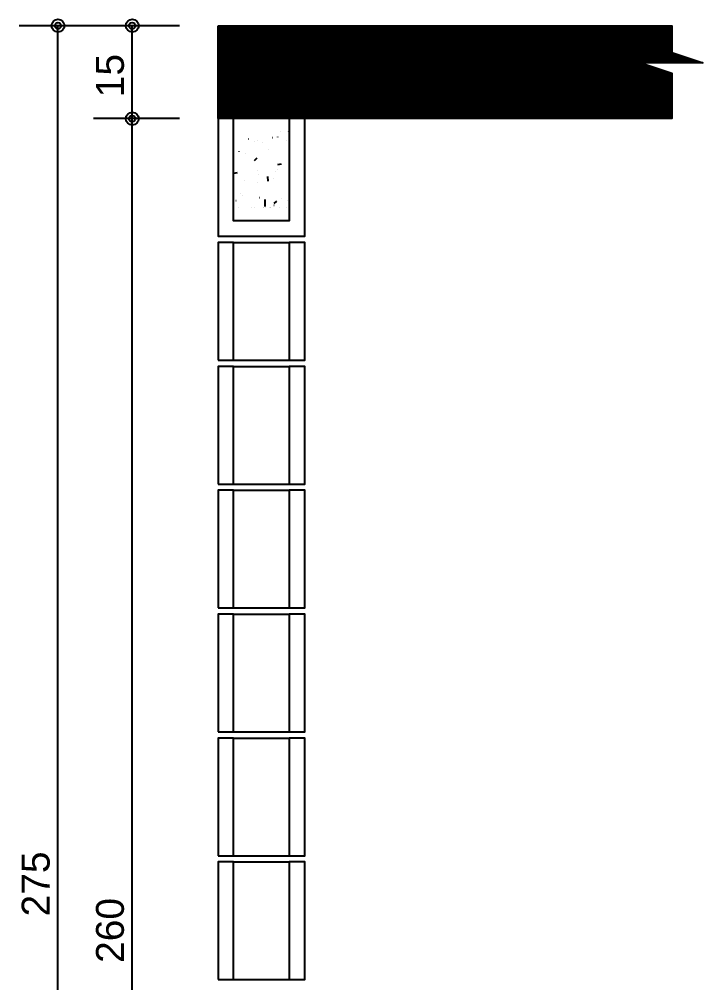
# Model space of a CAD drawing. Extents: x 0 to 119, y 0 to 84.
# Drawn here: x 17.25 to 21.67, y 40.43 to 46.65 of the extents above; entities that cross this region are included whole.
import ezdxf

# ---------------------------------------------------------------- set-up
doc = ezdxf.new("R2010")
doc.units = 0
doc.header["$MEASUREMENT"] = 0
for name, color, linetype in [('10', 252, 'CONTINUOUS'), ('29', 9, 'CONTINUOUS'), ('32', 250, 'CONTINUOUS'), ('6', 178, 'CONTINUOUS')]:
    doc.layers.add(name, color=color, linetype=linetype)
doc.styles.add('TQS_ARIAL', font='arial.ttf')

msp = doc.modelspace()

# ---------------------------------------------------------------- linework, layer by layer
at = {"layer": '10', "color": 252, "linetype": 'Continuous'}
for p, q in [((18.63609, 45.209004), (18.99609, 45.209004)), ((18.63609, 44.449004), (18.99609, 44.449004)), ((18.63609, 44.409004), (18.99609, 44.409004)), ((18.63609, 43.649004), (18.99609, 43.649004)), ((18.63609, 43.609004), (18.99609, 43.609004)), ((18.63609, 42.849004), (18.99609, 42.849004)), ((18.63609, 42.809004), (18.99609, 42.809004)), ((18.63609, 42.049004), (18.99609, 42.049004)), ((18.63609, 42.009004), (18.99609, 42.009004)), ((18.63609, 41.249004), (18.99609, 41.249004)), ((18.63609, 41.209004), (18.99609, 41.209004)), ((18.63609, 40.449004), (18.99609, 40.449004))]:
    msp.add_line(p, q, dxfattribs=at)
for points in [[(18.63609, 46.009004), (18.53609, 46.009004), (18.53609, 45.249004), (19.09609, 45.249004), (19.09609, 46.009004), (18.99609, 46.009004), (18.99609, 45.349004), (18.63609, 45.349004), (18.63609, 46.009004)], [(18.53609, 44.449004), (18.63609, 44.449004), (18.63609, 45.209004), (18.53609, 45.209004), (18.53609, 44.449004)], [(18.99609, 44.449004), (19.09609, 44.449004), (19.09609, 45.209004), (18.99609, 45.209004), (18.99609, 44.449004)], [(18.53609, 43.649004), (18.63609, 43.649004), (18.63609, 44.409004), (18.53609, 44.409004), (18.53609, 43.649004)], [(18.99609, 43.649004), (19.09609, 43.649004), (19.09609, 44.409004), (18.99609, 44.409004), (18.99609, 43.649004)], [(18.53609, 42.849004), (18.63609, 42.849004), (18.63609, 43.609004), (18.53609, 43.609004), (18.53609, 42.849004)], [(18.99609, 42.849004), (19.09609, 42.849004), (19.09609, 43.609004), (18.99609, 43.609004), (18.99609, 42.849004)], [(18.53609, 42.049004), (18.63609, 42.049004), (18.63609, 42.809004), (18.53609, 42.809004), (18.53609, 42.049004)], [(18.99609, 42.049004), (19.09609, 42.049004), (19.09609, 42.809004), (18.99609, 42.809004), (18.99609, 42.049004)], [(18.53609, 41.249004), (18.63609, 41.249004), (18.63609, 42.009004), (18.53609, 42.009004), (18.53609, 41.249004)], [(18.99609, 41.249004), (19.09609, 41.249004), (19.09609, 42.009004), (18.99609, 42.009004), (18.99609, 41.249004)], [(18.53609, 40.449004), (18.63609, 40.449004), (18.63609, 41.209004), (18.53609, 41.209004), (18.53609, 40.449004)], [(18.99609, 40.449004), (19.09609, 40.449004), (19.09609, 41.209004), (18.99609, 41.209004), (18.99609, 40.449004)]]:
    msp.add_lwpolyline(points, dxfattribs=at)
at = {"layer": '29', "color": 9, "linetype": 'Continuous'}
for p, q in [((18.53609, 46.01426), (19.130835, 46.609004)), ((18.53609, 46.028402), (19.116693, 46.609004)), ((18.53609, 46.042544), (19.10255, 46.609004)), ((18.53609, 46.056686), (19.088408, 46.609004)), ((18.53609, 46.070828), (19.074266, 46.609004)), ((18.53609, 46.08497), (19.060124, 46.609004)), ((18.53609, 46.099112), (19.045982, 46.609004)), ((18.53609, 46.113255), (19.03184, 46.609004)), ((18.53609, 46.127397), (19.017698, 46.609004)), ((18.53609, 46.141539), (19.003556, 46.609004)), ((18.53609, 46.155681), (18.989413, 46.609004)), ((18.53609, 46.169823), (18.975271, 46.609004)), ((18.53609, 46.183965), (18.961129, 46.609004)), ((18.53609, 46.198107), (18.946987, 46.609004)), ((18.53609, 46.21225), (18.932845, 46.609004)), ((18.53609, 46.226392), (18.918703, 46.609004)), ((18.53609, 46.240534), (18.904561, 46.609004)), ((18.53609, 46.254676), (18.890418, 46.609004)), ((18.53609, 46.268818), (18.876276, 46.609004)), ((18.53609, 46.28296), (18.862134, 46.609004)), ((18.53609, 46.297102), (18.847992, 46.609004)), ((18.53609, 46.311245), (18.83385, 46.609004)), ((18.53609, 46.325387), (18.819708, 46.609004)), ((18.53609, 46.339529), (18.805566, 46.609004)), ((18.53609, 46.353671), (18.791423, 46.609004)), ((18.53609, 46.367813), (18.777281, 46.609004)), ((18.53609, 46.381955), (18.763139, 46.609004)), ((18.53609, 46.396097), (18.748997, 46.609004)), ((18.53609, 46.410239), (18.734855, 46.609004)), ((18.53609, 46.424382), (18.720713, 46.609004)), ((18.53609, 46.438524), (18.706571, 46.609004)), ((18.53609, 46.452666), (18.692429, 46.609004)), ((18.53609, 46.466808), (18.678286, 46.609004)), ((18.53609, 46.48095), (18.664144, 46.609004)), ((18.53609, 46.495092), (18.650002, 46.609004)), ((18.53609, 46.509234), (18.63586, 46.609004)), ((18.53609, 46.523377), (18.621718, 46.609004)), ((18.53609, 46.537519), (18.607576, 46.609004)), ((18.53609, 46.551661), (18.593434, 46.609004)), ((18.53609, 46.565803), (18.579291, 46.609004)), ((18.53609, 46.579945), (18.565149, 46.609004)), ((18.53609, 46.594087), (18.551007, 46.609004)), ((18.53609, 46.602587), (19.129672, 46.009004)), ((18.543815, 46.609004), (19.143815, 46.009004)), ((18.544977, 46.009004), (19.144977, 46.609004)), ((18.557957, 46.609004), (19.157957, 46.009004)), ((18.559119, 46.009004), (19.159119, 46.609004)), ((18.572099, 46.609004), (19.172099, 46.009004)), ((18.573261, 46.009004), (19.173261, 46.609004)), ((18.586241, 46.609004), (19.186241, 46.009004)), ((18.587403, 46.009004), (19.187403, 46.609004)), ((18.600383, 46.609004), (19.200383, 46.009004)), ((18.601545, 46.009004), (19.201545, 46.609004)), ((18.614525, 46.609004), (19.214525, 46.009004)), ((18.615688, 46.009004), (19.215688, 46.609004)), ((18.628667, 46.609004), (19.228667, 46.009004)), ((18.62983, 46.009004), (19.22983, 46.609004)), ((18.64281, 46.609004), (19.24281, 46.009004)), ((18.643972, 46.009004), (19.243972, 46.609004)), ((18.656952, 46.609004), (19.256952, 46.009004)), ((18.658114, 46.009004), (19.258114, 46.609004)), ((18.671094, 46.609004), (19.271094, 46.009004)), ((18.672256, 46.009004), (19.272256, 46.609004)), ((18.685236, 46.609004), (19.285236, 46.009004)), ((18.686398, 46.009004), (19.286398, 46.609004)), ((18.699378, 46.609004), (19.299378, 46.009004)), ((18.70054, 46.009004), (19.30054, 46.609004)), ((18.71352, 46.609004), (19.31352, 46.009004)), ((18.714683, 46.009004), (19.314683, 46.609004)), ((18.727662, 46.609004), (19.327662, 46.009004)), ((18.728825, 46.009004), (19.328825, 46.609004)), ((18.741804, 46.609004), (19.341804, 46.009004)), ((18.742967, 46.009004), (19.342967, 46.609004)), ((18.755947, 46.609004), (19.355947, 46.009004)), ((18.757109, 46.009004), (19.357109, 46.609004)), ((18.770089, 46.609004), (19.370089, 46.009004)), ((18.771251, 46.009004), (19.371251, 46.609004)), ((18.784231, 46.609004), (19.384231, 46.009004)), ((18.785393, 46.009004), (19.385393, 46.609004)), ((18.798373, 46.609004), (19.398373, 46.009004)), ((18.799535, 46.009004), (19.399535, 46.609004)), ((18.812515, 46.609004), (19.412515, 46.009004)), ((18.813677, 46.009004), (19.413677, 46.609004)), ((18.826657, 46.609004), (19.426657, 46.009004)), ((18.82782, 46.009004), (19.42782, 46.609004)), ((18.840799, 46.609004), (19.440799, 46.009004)), ((18.841962, 46.009004), (19.441962, 46.609004)), ((18.854942, 46.609004), (19.454942, 46.009004)), ((18.856104, 46.009004), (19.456104, 46.609004)), ((18.869084, 46.609004), (19.469084, 46.009004)), ((18.870246, 46.009004), (19.470246, 46.609004)), ((18.883226, 46.609004), (19.483226, 46.009004)), ((18.884388, 46.009004), (19.484388, 46.609004)), ((18.897368, 46.609004), (19.497368, 46.009004)), ((18.89853, 46.009004), (19.49853, 46.609004)), ((18.91151, 46.609004), (19.51151, 46.009004)), ((18.912672, 46.009004), (19.512672, 46.609004)), ((18.925652, 46.609004), (19.525652, 46.009004)), ((18.926815, 46.009004), (19.526815, 46.609004)), ((18.939794, 46.609004), (19.539794, 46.009004)), ((18.940957, 46.009004), (19.540957, 46.609004)), ((18.953936, 46.609004), (19.553936, 46.009004)), ((18.955099, 46.009004), (19.555099, 46.609004)), ((18.968079, 46.609004), (19.568079, 46.009004)), ((18.969241, 46.009004), (19.569241, 46.609004)), ((18.982221, 46.609004), (19.582221, 46.009004)), ((18.983383, 46.009004), (19.583383, 46.609004)), ((18.996363, 46.609004), (19.596363, 46.009004)), ((18.997525, 46.009004), (19.597525, 46.609004)), ((19.010505, 46.609004), (19.610505, 46.009004)), ((19.011667, 46.009004), (19.611667, 46.609004)), ((19.024647, 46.609004), (19.624647, 46.009004)), ((19.025809, 46.009004), (19.625809, 46.609004)), ((19.038789, 46.609004), (19.638789, 46.009004)), ((19.039952, 46.009004), (19.639952, 46.609004)), ((19.052931, 46.609004), (19.652931, 46.009004)), ((19.054094, 46.009004), (19.654094, 46.609004)), ((19.067074, 46.609004), (19.667074, 46.009004)), ((19.068236, 46.009004), (19.668236, 46.609004)), ((19.081216, 46.609004), (19.681216, 46.009004)), ((19.082378, 46.009004), (19.682378, 46.609004)), ((19.095358, 46.609004), (19.695358, 46.009004)), ((19.09652, 46.009004), (19.69652, 46.609004)), ((19.1095, 46.609004), (19.7095, 46.009004)), ((19.110662, 46.009004), (19.710662, 46.609004)), ((19.123642, 46.609004), (19.723642, 46.009004)), ((19.124804, 46.009004), (19.724804, 46.609004)), ((19.137784, 46.609004), (19.737784, 46.009004)), ((19.138947, 46.009004), (19.738947, 46.609004)), ((19.151926, 46.609004), (19.751926, 46.009004)), ((19.153089, 46.009004), (19.753089, 46.609004)), ((19.166069, 46.609004), (19.766069, 46.009004)), ((19.167231, 46.009004), (19.767231, 46.609004)), ((19.180211, 46.609004), (19.780211, 46.009004)), ((19.181373, 46.009004), (19.781373, 46.609004)), ((19.194353, 46.609004), (19.794353, 46.009004)), ((19.195515, 46.009004), (19.795515, 46.609004)), ((19.208495, 46.609004), (19.808495, 46.009004)), ((19.209657, 46.009004), (19.809657, 46.609004)), ((19.222637, 46.609004), (19.822637, 46.009004)), ((19.223799, 46.009004), (19.823799, 46.609004)), ((19.236779, 46.609004), (19.836779, 46.009004)), ((19.237942, 46.009004), (19.837942, 46.609004)), ((19.250921, 46.609004), (19.850921, 46.009004)), ((19.252084, 46.009004), (19.852084, 46.609004)), ((19.265063, 46.609004), (19.865063, 46.009004)), ((19.266226, 46.009004), (19.866226, 46.609004)), ((19.279206, 46.609004), (19.879206, 46.009004)), ((19.280368, 46.009004), (19.880368, 46.609004)), ((19.293348, 46.609004), (19.893348, 46.009004)), ((19.29451, 46.009004), (19.89451, 46.609004)), ((19.30749, 46.609004), (19.90749, 46.009004)), ((19.308652, 46.009004), (19.908652, 46.609004)), ((19.321632, 46.609004), (19.921632, 46.009004)), ((19.322794, 46.009004), (19.922794, 46.609004)), ((19.335774, 46.609004), (19.935774, 46.009004)), ((19.336936, 46.009004), (19.936936, 46.609004)), ((19.349916, 46.609004), (19.949916, 46.009004)), ((19.351079, 46.009004), (19.951079, 46.609004)), ((19.364058, 46.609004), (19.964058, 46.009004)), ((19.365221, 46.009004), (19.965221, 46.609004)), ((19.378201, 46.609004), (19.978201, 46.009004)), ((19.379363, 46.009004), (19.979363, 46.609004)), ((19.392343, 46.609004), (19.992343, 46.009004)), ((19.393505, 46.009004), (19.993505, 46.609004)), ((19.406485, 46.609004), (20.006485, 46.009004)), ((19.407647, 46.009004), (20.007647, 46.609004)), ((19.420627, 46.609004), (20.020627, 46.009004)), ((19.421789, 46.009004), (20.021789, 46.609004)), ((19.434769, 46.609004), (20.034769, 46.009004)), ((19.435931, 46.009004), (20.035931, 46.609004)), ((19.448911, 46.609004), (20.048911, 46.009004)), ((19.450074, 46.009004), (20.050074, 46.609004)), ((19.463053, 46.609004), (20.063053, 46.009004)), ((19.464216, 46.009004), (20.064216, 46.609004)), ((19.477196, 46.609004), (20.077196, 46.009004)), ((19.478358, 46.009004), (20.078358, 46.609004)), ((19.491338, 46.609004), (20.091338, 46.009004)), ((19.4925, 46.009004), (20.0925, 46.609004)), ((19.50548, 46.609004), (20.10548, 46.009004)), ((19.506642, 46.009004), (20.106642, 46.609004)), ((19.519622, 46.609004), (20.119622, 46.009004)), ((19.520784, 46.009004), (20.120784, 46.609004)), ((19.533764, 46.609004), (20.133764, 46.009004)), ((19.534926, 46.009004), (20.134926, 46.609004)), ((19.547906, 46.609004), (20.147906, 46.009004)), ((19.549069, 46.009004), (20.149069, 46.609004)), ((19.562048, 46.609004), (20.162048, 46.009004)), ((19.563211, 46.009004), (20.163211, 46.609004)), ((19.57619, 46.609004), (20.17619, 46.009004)), ((19.577353, 46.009004), (20.177353, 46.609004)), ((19.590333, 46.609004), (20.190333, 46.009004)), ((19.591495, 46.009004), (20.191495, 46.609004)), ((19.604475, 46.609004), (20.204475, 46.009004)), ((19.605637, 46.009004), (20.205637, 46.609004)), ((19.618617, 46.609004), (20.218617, 46.009004)), ((19.619779, 46.009004), (20.219779, 46.609004)), ((19.632759, 46.609004), (20.232759, 46.009004)), ((19.633921, 46.009004), (20.233921, 46.609004)), ((19.646901, 46.609004), (20.246901, 46.009004)), ((19.648063, 46.009004), (20.248063, 46.609004)), ((19.661043, 46.609004), (20.261043, 46.009004)), ((19.662206, 46.009004), (20.262206, 46.609004)), ((19.675185, 46.609004), (20.275185, 46.009004)), ((19.676348, 46.009004), (20.276348, 46.609004)), ((19.689328, 46.609004), (20.289328, 46.009004)), ((19.69049, 46.009004), (20.29049, 46.609004)), ((19.70347, 46.609004), (20.30347, 46.009004)), ((19.704632, 46.009004), (20.304632, 46.609004)), ((19.717612, 46.609004), (20.317612, 46.009004)), ((19.718774, 46.009004), (20.318774, 46.609004)), ((19.731754, 46.609004), (20.331754, 46.009004)), ((19.732916, 46.009004), (20.332916, 46.609004)), ((19.745896, 46.609004), (20.345896, 46.009004)), ((19.747058, 46.009004), (20.347058, 46.609004)), ((19.760038, 46.609004), (20.360038, 46.009004)), ((19.761201, 46.009004), (20.361201, 46.609004)), ((19.77418, 46.609004), (20.37418, 46.009004)), ((19.775343, 46.009004), (20.375343, 46.609004)), ((19.788322, 46.609004), (20.388322, 46.009004)), ((19.789485, 46.009004), (20.389485, 46.609004)), ((19.802465, 46.609004), (20.402465, 46.009004)), ((19.803627, 46.009004), (20.403627, 46.609004)), ((19.816607, 46.609004), (20.416607, 46.009004)), ((19.817769, 46.009004), (20.417769, 46.609004)), ((19.830749, 46.609004), (20.430749, 46.009004)), ((19.831911, 46.009004), (20.431911, 46.609004)), ((19.844891, 46.609004), (20.444891, 46.009004)), ((19.846053, 46.009004), (20.446053, 46.609004)), ((19.859033, 46.609004), (20.459033, 46.009004)), ((19.860195, 46.009004), (20.460195, 46.609004)), ((19.873175, 46.609004), (20.473175, 46.009004)), ((19.874338, 46.009004), (20.474338, 46.609004)), ((19.887317, 46.609004), (20.487317, 46.009004)), ((19.88848, 46.009004), (20.48848, 46.609004)), ((19.90146, 46.609004), (20.50146, 46.009004)), ((19.902622, 46.009004), (20.502622, 46.609004)), ((19.915602, 46.609004), (20.515602, 46.009004)), ((19.916764, 46.009004), (20.516764, 46.609004)), ((19.929744, 46.609004), (20.529744, 46.009004)), ((19.930906, 46.009004), (20.530906, 46.609004)), ((19.943886, 46.609004), (20.543886, 46.009004)), ((19.945048, 46.009004), (20.545048, 46.609004)), ((19.958028, 46.609004), (20.558028, 46.009004)), ((19.95919, 46.009004), (20.55919, 46.609004)), ((19.97217, 46.609004), (20.57217, 46.009004)), ((19.973333, 46.009004), (20.573333, 46.609004)), ((19.986312, 46.609004), (20.586312, 46.009004)), ((19.987475, 46.009004), (20.587475, 46.609004)), ((20.000455, 46.609004), (20.600455, 46.009004)), ((20.001617, 46.009004), (20.601617, 46.609004)), ((20.014597, 46.609004), (20.614597, 46.009004)), ((20.015759, 46.009004), (20.615759, 46.609004)), ((20.028739, 46.609004), (20.628739, 46.009004)), ((20.029901, 46.009004), (20.629901, 46.609004)), ((20.042881, 46.609004), (20.642881, 46.009004)), ((20.044043, 46.009004), (20.644043, 46.609004)), ((20.057023, 46.609004), (20.657023, 46.009004)), ((20.058185, 46.009004), (20.658185, 46.609004)), ((20.071165, 46.609004), (20.671165, 46.009004)), ((20.072328, 46.009004), (20.672328, 46.609004)), ((20.085307, 46.609004), (20.685307, 46.009004)), ((20.08647, 46.009004), (20.68647, 46.609004)), ((20.099449, 46.609004), (20.699449, 46.009004)), ((20.100612, 46.009004), (20.700612, 46.609004)), ((20.113592, 46.609004), (20.713592, 46.009004)), ((20.114754, 46.009004), (20.714754, 46.609004)), ((20.127734, 46.609004), (20.727734, 46.009004)), ((20.128896, 46.009004), (20.728896, 46.609004)), ((20.141876, 46.609004), (20.741876, 46.009004)), ((20.143038, 46.009004), (20.743038, 46.609004)), ((20.156018, 46.609004), (20.756018, 46.009004)), ((20.15718, 46.009004), (20.75718, 46.609004)), ((20.17016, 46.609004), (20.77016, 46.009004)), ((20.171322, 46.009004), (20.771322, 46.609004)), ((20.184302, 46.609004), (20.784302, 46.009004)), ((20.185465, 46.009004), (20.785465, 46.609004)), ((20.198444, 46.609004), (20.798444, 46.009004)), ((20.199607, 46.009004), (20.799607, 46.609004)), ((20.212587, 46.609004), (20.812587, 46.009004)), ((20.213749, 46.009004), (20.813749, 46.609004)), ((20.226729, 46.609004), (20.826729, 46.009004)), ((20.227891, 46.009004), (20.827891, 46.609004)), ((20.240871, 46.609004), (20.840871, 46.009004)), ((20.242033, 46.009004), (20.842033, 46.609004)), ((20.255013, 46.609004), (20.855013, 46.009004)), ((20.256175, 46.009004), (20.856175, 46.609004)), ((20.269155, 46.609004), (20.869155, 46.009004)), ((20.270317, 46.009004), (20.870317, 46.609004)), ((20.283297, 46.609004), (20.883297, 46.009004)), ((20.28446, 46.009004), (20.88446, 46.609004)), ((20.297439, 46.609004), (20.897439, 46.009004)), ((20.298602, 46.009004), (20.898602, 46.609004)), ((20.311582, 46.609004), (20.911582, 46.009004)), ((20.312744, 46.009004), (20.912744, 46.609004)), ((20.325724, 46.609004), (20.925724, 46.009004)), ((20.326886, 46.009004), (20.926886, 46.609004)), ((20.339866, 46.609004), (20.939866, 46.009004)), ((20.341028, 46.009004), (20.941028, 46.609004)), ((20.354008, 46.609004), (20.954008, 46.009004)), ((20.35517, 46.009004), (20.95517, 46.609004)), ((20.36815, 46.609004), (20.96815, 46.009004)), ((20.369312, 46.009004), (20.969312, 46.609004)), ((20.382292, 46.609004), (20.982292, 46.009004)), ((20.383455, 46.009004), (20.983455, 46.609004)), ((20.396434, 46.609004), (20.996434, 46.009004)), ((20.397597, 46.009004), (20.997597, 46.609004)), ((20.410576, 46.609004), (21.010576, 46.009004)), ((20.411739, 46.009004), (21.011739, 46.609004)), ((20.424719, 46.609004), (21.024719, 46.009004)), ((20.425881, 46.009004), (21.025881, 46.609004)), ((20.438861, 46.609004), (21.038861, 46.009004)), ((20.440023, 46.009004), (21.040023, 46.609004)), ((20.453003, 46.609004), (21.053003, 46.009004)), ((20.454165, 46.009004), (21.054165, 46.609004)), ((20.467145, 46.609004), (21.067145, 46.009004)), ((20.468307, 46.009004), (21.068307, 46.609004)), ((20.481287, 46.609004), (21.081287, 46.009004)), ((20.482449, 46.009004), (21.082449, 46.609004)), ((20.495429, 46.609004), (21.095429, 46.009004)), ((20.496592, 46.009004), (21.096592, 46.609004)), ((20.509571, 46.609004), (21.109571, 46.009004)), ((20.510734, 46.009004), (21.110734, 46.609004)), ((20.523714, 46.609004), (21.123714, 46.009004)), ((20.524876, 46.009004), (21.124876, 46.609004)), ((20.537856, 46.609004), (21.137856, 46.009004)), ((20.539018, 46.009004), (21.139018, 46.609004)), ((20.551998, 46.609004), (21.151998, 46.009004)), ((20.55316, 46.009004), (21.15316, 46.609004)), ((20.56614, 46.609004), (21.16614, 46.009004)), ((20.567302, 46.009004), (21.167302, 46.609004)), ((20.580282, 46.609004), (21.180282, 46.009004)), ((20.581444, 46.009004), (21.181444, 46.609004)), ((20.594424, 46.609004), (21.194424, 46.009004)), ((20.595587, 46.009004), (21.195587, 46.609004)), ((20.608566, 46.609004), (21.208566, 46.009004)), ((20.609729, 46.009004), (21.209729, 46.609004)), ((20.622708, 46.609004), (21.222708, 46.009004)), ((20.623871, 46.009004), (21.223871, 46.609004)), ((20.636851, 46.609004), (21.236851, 46.009004)), ((20.638013, 46.009004), (21.238013, 46.609004)), ((20.650993, 46.609004), (21.250993, 46.009004)), ((20.652155, 46.009004), (21.252155, 46.609004)), ((20.665135, 46.609004), (21.265135, 46.009004)), ((20.666297, 46.009004), (21.266297, 46.609004)), ((20.679277, 46.609004), (21.279277, 46.009004)), ((20.680439, 46.009004), (21.280439, 46.609004)), ((20.693419, 46.609004), (21.293419, 46.009004)), ((20.694581, 46.009004), (21.294581, 46.609004)), ((20.707561, 46.609004), (21.307561, 46.009004)), ((20.708724, 46.009004), (21.308724, 46.609004)), ((20.721703, 46.609004), (21.321703, 46.009004)), ((20.722866, 46.009004), (21.322866, 46.609004)), ((20.735846, 46.609004), (21.335846, 46.009004)), ((20.737008, 46.009004), (21.337008, 46.609004)), ((20.749988, 46.609004), (21.349988, 46.009004)), ((20.75115, 46.009004), (21.35115, 46.609004)), ((20.76413, 46.609004), (21.36413, 46.009004)), ((20.765292, 46.009004), (21.365292, 46.609004)), ((20.778272, 46.609004), (21.378272, 46.009004)), ((20.779434, 46.009004), (21.379434, 46.609004)), ((20.792414, 46.609004), (21.392414, 46.009004)), ((20.793576, 46.009004), (21.393576, 46.609004)), ((20.806556, 46.609004), (21.406556, 46.009004)), ((20.807719, 46.009004), (21.407719, 46.609004)), ((20.820698, 46.609004), (21.420698, 46.009004)), ((20.821861, 46.009004), (21.421861, 46.609004)), ((20.834841, 46.609004), (21.434841, 46.009004)), ((20.836003, 46.009004), (21.436003, 46.609004)), ((20.848983, 46.609004), (21.448983, 46.009004)), ((20.850145, 46.009004), (21.450145, 46.609004)), ((20.863125, 46.609004), (21.463125, 46.009004)), ((20.864287, 46.009004), (21.464287, 46.609004)), ((20.877267, 46.609004), (21.466426, 46.019846)), ((20.891409, 46.609004), (21.466426, 46.033988)), ((20.905551, 46.609004), (21.466426, 46.04813)), ((20.919693, 46.609004), (21.466426, 46.062272)), ((20.933835, 46.609004), (21.466426, 46.076414)), ((20.947978, 46.609004), (21.466426, 46.090556)), ((20.96212, 46.609004), (21.466426, 46.104698)), ((20.976262, 46.609004), (21.466426, 46.11884)), ((20.990404, 46.609004), (21.466426, 46.132983)), ((21.004546, 46.609004), (21.466426, 46.147125)), ((21.018688, 46.609004), (21.466426, 46.161267)), ((21.03283, 46.609004), (21.27283, 46.369004)), ((21.046973, 46.609004), (21.286973, 46.369004)), ((21.061115, 46.609004), (21.301115, 46.369004)), ((21.075257, 46.609004), (21.315257, 46.369004)), ((21.089399, 46.609004), (21.329399, 46.369004)), ((21.103541, 46.609004), (21.343541, 46.369004)), ((21.117683, 46.609004), (21.357683, 46.369004)), ((21.131825, 46.609004), (21.371825, 46.369004)), ((21.145968, 46.609004), (21.385968, 46.369004)), ((21.16011, 46.609004), (21.40011, 46.369004)), ((21.174252, 46.609004), (21.414252, 46.369004)), ((21.188394, 46.609004), (21.428394, 46.369004)), ((21.202536, 46.609004), (21.442536, 46.369004)), ((21.216678, 46.609004), (21.456678, 46.369004)), ((21.23082, 46.609004), (21.47082, 46.369004)), ((21.244962, 46.609004), (21.484962, 46.369004)), ((21.259105, 46.609004), (21.499105, 46.369004)), ((21.273247, 46.609004), (21.513247, 46.369004)), ((21.287389, 46.609004), (21.527389, 46.369004)), ((21.301531, 46.609004), (21.466426, 46.44411)), ((21.315673, 46.609004), (21.466426, 46.458252)), ((21.329815, 46.609004), (21.466426, 46.472394)), ((21.343957, 46.609004), (21.466426, 46.486536)), ((21.3581, 46.609004), (21.466426, 46.500678)), ((21.372242, 46.609004), (21.466426, 46.51482)), ((21.386384, 46.609004), (21.466426, 46.528962)), ((21.400526, 46.609004), (21.466426, 46.543105)), ((21.414668, 46.609004), (21.466426, 46.557247)), ((21.42881, 46.609004), (21.466426, 46.571389)), ((21.442952, 46.609004), (21.466426, 46.585531)), ((21.457094, 46.609004), (21.466426, 46.599673)), ((18.53609, 46.588444), (19.11553, 46.009004)), ((18.53609, 46.574302), (19.101388, 46.009004)), ((18.53609, 46.56016), (19.087246, 46.009004)), ((18.53609, 46.546018), (19.073104, 46.009004)), ((20.878429, 46.009004), (21.466426, 46.597001)), ((20.892571, 46.009004), (21.466426, 46.582859)), ((20.906714, 46.009004), (21.466426, 46.568716)), ((21.280856, 46.369004), (21.466426, 46.554574)), ((21.294998, 46.369004), (21.466426, 46.540432)), ((18.53609, 46.531876), (19.058962, 46.009004)), ((18.53609, 46.517734), (19.04482, 46.009004)), ((18.53609, 46.503592), (19.030677, 46.009004)), ((18.53609, 46.489449), (19.016535, 46.009004)), ((21.30914, 46.369004), (21.466426, 46.52629)), ((21.323282, 46.369004), (21.466426, 46.512148)), ((21.337424, 46.369004), (21.466426, 46.498006)), ((21.351566, 46.369004), (21.466426, 46.483864)), ((18.53609, 46.475307), (19.002393, 46.009004)), ((18.53609, 46.461165), (18.988251, 46.009004)), ((18.53609, 46.447023), (18.974109, 46.009004)), ((18.53609, 46.432881), (18.959967, 46.009004)), ((18.53609, 46.418739), (18.945825, 46.009004)), ((21.365708, 46.369004), (21.466426, 46.469721)), ((21.379851, 46.369004), (21.466426, 46.455579)), ((21.393993, 46.369004), (21.466426, 46.441437)), ((21.408135, 46.369004), (21.472707, 46.433577)), ((21.422277, 46.369004), (21.483314, 46.430041)), ((21.436419, 46.369004), (21.493921, 46.426506)), ((21.450561, 46.369004), (21.504527, 46.42297)), ((21.464703, 46.369004), (21.515134, 46.419435)), ((21.478846, 46.369004), (21.52574, 46.415899)), ((21.479084, 46.431451), (21.541531, 46.369004)), ((21.500297, 46.42438), (21.555673, 46.369004)), ((21.52151, 46.417309), (21.569815, 46.369004)), ((18.53609, 46.404597), (18.931683, 46.009004)), ((18.53609, 46.390454), (18.91754, 46.009004)), ((18.53609, 46.376312), (18.903398, 46.009004)), ((18.53609, 46.36217), (18.889256, 46.009004)), ((20.920856, 46.009004), (21.277248, 46.365397)), ((20.934998, 46.009004), (21.287855, 46.361861)), ((20.94914, 46.009004), (21.298461, 46.358326)), ((20.963282, 46.009004), (21.309068, 46.35479)), ((20.977424, 46.009004), (21.319675, 46.351255)), ((21.276033, 46.365802), (21.466426, 46.175409)), ((21.297246, 46.358731), (21.466426, 46.189551)), ((21.318459, 46.35166), (21.466426, 46.203693)), ((21.492988, 46.369004), (21.536347, 46.412364)), ((21.50713, 46.369004), (21.546954, 46.408828)), ((21.521272, 46.369004), (21.55756, 46.405293)), ((21.535414, 46.369004), (21.568167, 46.401757)), ((21.542724, 46.410238), (21.583957, 46.369004)), ((21.549556, 46.369004), (21.578774, 46.398222)), ((21.563698, 46.369004), (21.58938, 46.394686)), ((21.563937, 46.403167), (21.5981, 46.369004)), ((21.577841, 46.369004), (21.599987, 46.39115)), ((21.58515, 46.396096), (21.612242, 46.369004)), ((21.591983, 46.369004), (21.610593, 46.387615)), ((21.606125, 46.369004), (21.6212, 46.384079)), ((21.606363, 46.389025), (21.626384, 46.369004)), ((21.620267, 46.369004), (21.631807, 46.380544)), ((21.627576, 46.381954), (21.640526, 46.369004)), ((21.634409, 46.369004), (21.642413, 46.377008)), ((21.648551, 46.369004), (21.65302, 46.373473)), ((21.648789, 46.374883), (21.654668, 46.369004)), ((21.662693, 46.369004), (21.663626, 46.369937)), ((18.53609, 46.348028), (18.875114, 46.009004)), ((18.53609, 46.333886), (18.860972, 46.009004)), ((18.53609, 46.319744), (18.84683, 46.009004)), ((18.53609, 46.305602), (18.832688, 46.009004)), ((18.53609, 46.29146), (18.818545, 46.009004)), ((20.991566, 46.009004), (21.330281, 46.347719)), ((21.005708, 46.009004), (21.340888, 46.344184)), ((21.019851, 46.009004), (21.351494, 46.340648)), ((21.033993, 46.009004), (21.362101, 46.337112)), ((21.048135, 46.009004), (21.372708, 46.333577)), ((21.062277, 46.009004), (21.383314, 46.330041)), ((21.076419, 46.009004), (21.393921, 46.326506)), ((21.090561, 46.009004), (21.404527, 46.32297)), ((21.104703, 46.009004), (21.415134, 46.319435)), ((21.118846, 46.009004), (21.425741, 46.315899)), ((21.132988, 46.009004), (21.436347, 46.312364)), ((21.14713, 46.009004), (21.446954, 46.308828)), ((21.161272, 46.009004), (21.45756, 46.305293)), ((21.175414, 46.009004), (21.466426, 46.300016)), ((21.339672, 46.344589), (21.466426, 46.217835)), ((21.360886, 46.337518), (21.466426, 46.231978)), ((21.382099, 46.330446), (21.466426, 46.24612)), ((21.403312, 46.323375), (21.466426, 46.260262)), ((21.424525, 46.316304), (21.466426, 46.274404)), ((21.445739, 46.309233), (21.466426, 46.288546)), ((18.53609, 46.277317), (18.804403, 46.009004)), ((18.53609, 46.263175), (18.790261, 46.009004)), ((18.53609, 46.249033), (18.776119, 46.009004)), ((18.53609, 46.234891), (18.761977, 46.009004)), ((21.189556, 46.009004), (21.466426, 46.285874)), ((21.203698, 46.009004), (21.466426, 46.271732)), ((21.217841, 46.009004), (21.466426, 46.257589)), ((21.231983, 46.009004), (21.466426, 46.243447)), ((21.246125, 46.009004), (21.466426, 46.229305)), ((18.53609, 46.220749), (18.747835, 46.009004)), ((18.53609, 46.206607), (18.733693, 46.009004)), ((18.53609, 46.192465), (18.71955, 46.009004)), ((18.53609, 46.178322), (18.705408, 46.009004)), ((21.260267, 46.009004), (21.466426, 46.215163)), ((21.274409, 46.009004), (21.466426, 46.201021)), ((21.288551, 46.009004), (21.466426, 46.186879)), ((21.302693, 46.009004), (21.466426, 46.172737)), ((18.53609, 46.16418), (18.691266, 46.009004)), ((18.53609, 46.150038), (18.677124, 46.009004)), ((18.53609, 46.135896), (18.662982, 46.009004)), ((18.53609, 46.121754), (18.64884, 46.009004)), ((18.53609, 46.107612), (18.634698, 46.009004)), ((21.316835, 46.009004), (21.466426, 46.158594)), ((21.330978, 46.009004), (21.466426, 46.144452)), ((21.34512, 46.009004), (21.466426, 46.13031)), ((21.359262, 46.009004), (21.466426, 46.116168)), ((18.53609, 46.09347), (18.620556, 46.009004)), ((18.53609, 46.079327), (18.606413, 46.009004)), ((18.53609, 46.065185), (18.592271, 46.009004)), ((18.53609, 46.051043), (18.578129, 46.009004)), ((21.373404, 46.009004), (21.466426, 46.102026)), ((21.387546, 46.009004), (21.466426, 46.087884)), ((21.401688, 46.009004), (21.466426, 46.073742)), ((21.41583, 46.009004), (21.466426, 46.0596)), ((21.429973, 46.009004), (21.466426, 46.045457)), ((18.53609, 46.036901), (18.563987, 46.009004)), ((18.53609, 46.022759), (18.549845, 46.009004)), ((21.444115, 46.009004), (21.466426, 46.031315)), ((21.458257, 46.009004), (21.466426, 46.017173)), ((18.938338, 45.927721), (18.93839, 45.928118)), ((18.991835, 45.924545), (18.99674, 45.928662)), ((18.63674, 45.85382), (18.63674, 45.85382)), ((18.63674, 45.85382), (18.63674, 45.85382)), ((18.63674, 45.85382), (18.63674, 45.85382)), ((18.639638, 45.853946), (18.640038, 45.853964)), ((18.733533, 45.877816), (18.733776, 45.878134)), ((18.769515, 45.859617), (18.769914, 45.859634)), ((18.791065, 45.866464), (18.791455, 45.86655)), ((18.825452, 45.85693), (18.825505, 45.857327)), ((18.888694, 45.888108), (18.889085, 45.888194)), ((18.922775, 45.890064), (18.923018, 45.890381)), ((18.976517, 45.868655), (18.976917, 45.868672)), ((18.63674, 45.841574), (18.63674, 45.841574)), ((18.63674, 45.832251), (18.63674, 45.832251)), ((18.63674, 45.832251), (18.63674, 45.832251)), ((18.63674, 45.832251), (18.63674, 45.832251)), ((18.672048, 45.797688), (18.672291, 45.798005)), ((18.86129, 45.809935), (18.861533, 45.810253)), ((18.994802, 45.80191), (18.995193, 45.801997)), ((18.63674, 45.751674), (18.63674, 45.751674)), ((18.63674, 45.751674), (18.63674, 45.751674)), ((18.712566, 45.786139), (18.712619, 45.786536)), ((18.771214, 45.739422), (18.789599, 45.754849)), ((18.63674, 45.72253), (18.63674, 45.72253)), ((18.63674, 45.72253), (18.63674, 45.72253)), ((18.63674, 45.72253), (18.63674, 45.72253)), ((18.792599, 45.673326), (18.792998, 45.673344)), ((18.904297, 45.669152), (18.904349, 45.669549)), ((18.921372, 45.712517), (18.944931, 45.717096)), ((18.922475, 45.678997), (18.922874, 45.679014)), ((18.63674, 45.666521), (18.63674, 45.666521)), ((18.63674, 45.666521), (18.63674, 45.666521)), ((18.63674, 45.666521), (18.63674, 45.666521)), ((18.63674, 45.65719), (18.63674, 45.65719)), ((18.63674, 45.626586), (18.63674, 45.626586)), ((18.63674, 45.612809), (18.63674, 45.612809)), ((18.63674, 45.612809), (18.63674, 45.612809)), ((18.638663, 45.657564), (18.662222, 45.662144)), ((18.706178, 45.607789), (18.706421, 45.608106)), ((18.794353, 45.647751), (18.794743, 45.647838)), ((18.859299, 45.605019), (18.856684, 45.634905)), ((18.89542, 45.620037), (18.895663, 45.620354)), ((18.791411, 45.598361), (18.791463, 45.598758)), ((18.63674, 45.517297), (18.63674, 45.517297)), ((18.63674, 45.503088), (18.63674, 45.503088)), ((18.678525, 45.52757), (18.678577, 45.527967)), ((18.693486, 45.515668), (18.693876, 45.515755)), ((18.802401, 45.498812), (18.802644, 45.49913)), ((18.840586, 45.442633), (18.839656, 45.487623)), ((18.945559, 45.492707), (18.945958, 45.492724)), ((18.991643, 45.51106), (18.991887, 45.511377)), ((18.63674, 45.479223), (18.63674, 45.479223)), ((18.63674, 45.479223), (18.63674, 45.479223)), ((18.651838, 45.479882), (18.652238, 45.4799)), ((18.666416, 45.435592), (18.666416, 45.435592)), ((18.666416, 45.435592), (18.666416, 45.435592)), ((18.666416, 45.435592), (18.666416, 45.435592)), ((18.75389, 45.435592), (18.75389, 45.435592)), ((18.75389, 45.435592), (18.75389, 45.435592)), ((18.75389, 45.435592), (18.75389, 45.435592)), ((18.769982, 45.435592), (18.769982, 45.435592)), ((18.769982, 45.435592), (18.769982, 45.435592)), ((18.769982, 45.435592), (18.769982, 45.435592)), ((18.827202, 45.435592), (18.827202, 45.435592)), ((18.83096, 45.435592), (18.83096, 45.435592)), ((18.840732, 45.435592), (18.840732, 45.435592)), ((18.867897, 45.435592), (18.867897, 45.435592)), ((18.873548, 45.435592), (18.873548, 45.435592)), ((18.873548, 45.435592), (18.873548, 45.435592)), ((18.873548, 45.435592), (18.873548, 45.435592)), ((18.874122, 45.435592), (18.874122, 45.435592)), ((18.897223, 45.451115), (18.897614, 45.451202)), ((18.898326, 45.461125), (18.916711, 45.476552)), ((18.933734, 45.435592), (18.933734, 45.435592)), ((18.933734, 45.435592), (18.933734, 45.435592)), ((18.933734, 45.435592), (18.933734, 45.435592)), ((18.977114, 45.435592), (18.977114, 45.435592)), ((18.977114, 45.435592), (18.977114, 45.435592)), ((18.982593, 45.477211), (18.982646, 45.477607))]:
    msp.add_line(p, q, dxfattribs=at)
msp.add_lwpolyline([(18.53609, 46.609004), (21.466426, 46.609004), (21.466426, 46.435671), (21.666426, 46.369004), (21.266426, 46.369004), (21.466426, 46.302337), (21.466426, 46.009004), (18.53609, 46.009004), (18.53609, 46.609004)], dxfattribs=at)
at = {"layer": '32', "color": 250, "linetype": 'Continuous'}
for p, q in [((18.28609, 46.609004), (17.252114, 46.609004)), ((17.502114, 35.609004), (17.502114, 46.609004)), ((18.28609, 46.609004), (17.731779, 46.609004)), ((17.981779, 46.009004), (17.981779, 46.609004)), ((18.53609, 46.609004), (18.53609, 46.609004)), ((18.53609, 46.609004), (18.53609, 46.609004)), ((18.53609, 46.609004), (18.53609, 46.609004)), ((18.53609, 46.609004), (18.53609, 46.609004)), ((18.28609, 46.009004), (17.731779, 46.009004)), ((18.28609, 46.009004), (17.731779, 46.009004)), ((17.981779, 35.609004), (17.981779, 46.009004)), ((18.53609, 46.009004), (18.53609, 46.009004)), ((18.53609, 46.009004), (18.53609, 46.009004))]:
    msp.add_line(p, q, dxfattribs=at)
for centre, radius in [((17.502114, 46.609004), 0.041625), ((17.502114, 46.609004), 0.02075), ((17.981779, 46.609004), 0.041625), ((17.981779, 46.609004), 0.02075), ((17.981779, 46.009004), 0.041625), ((17.981779, 46.009004), 0.041625), ((17.981779, 46.009004), 0.02075), ((17.981779, 46.009004), 0.02075)]:
    msp.add_circle(centre, radius, dxfattribs=at)
at = {"layer": '6', "color": 178, "linetype": 'Continuous'}
msp.add_lwpolyline([(18.53609, 46.609004), (21.466426, 46.609004), (21.466426, 46.435671), (21.666426, 46.369004), (21.266426, 46.369004), (21.466426, 46.302337), (21.466426, 46.009004), (18.53609, 46.009004), (18.53609, 46.609004)], dxfattribs=at)

# ---------------------------------------------------------------- texts
at = {"layer": '32', "color": 250, "linetype": 'Continuous', "style": 'TQS_ARIAL'}
for s, p in [('15', (17.927779, 46.147004)), ('275', (17.448114, 40.857004)), ('260', (17.927779, 40.557004))]:
    msp.add_text(s, height=0.18, rotation=90, dxfattribs=at).set_placement(p)

doc.saveas('drawing.dxf')
